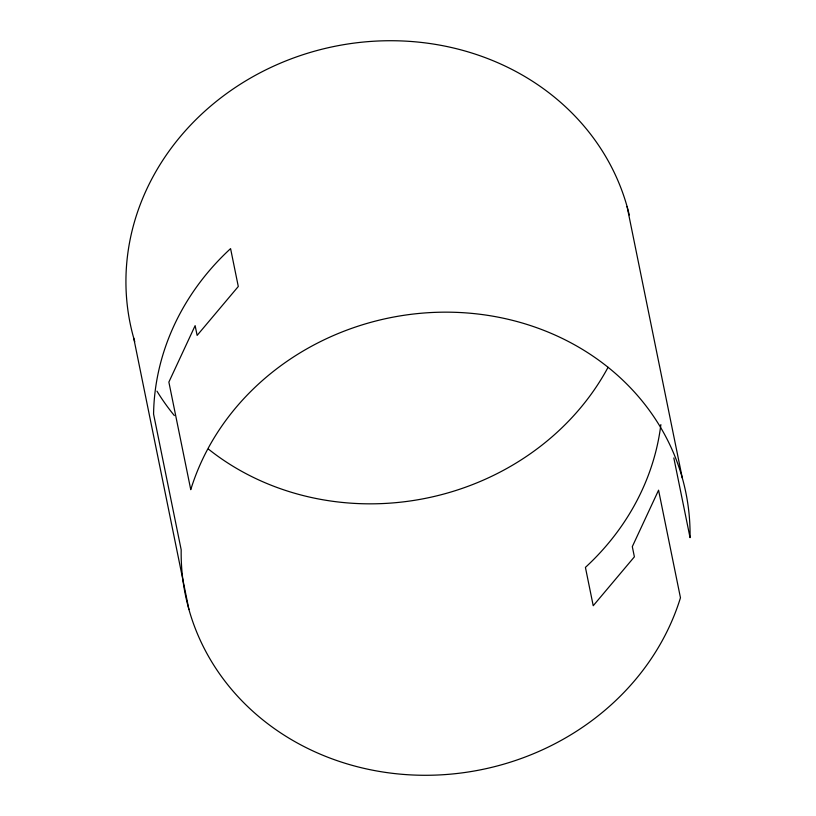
<?xml version="1.0" encoding="UTF-8"?>
<svg xmlns="http://www.w3.org/2000/svg" width="816" height="816" viewBox="0 0 816 816"><rect width="100%" height="100%" fill="white"/><g stroke="black" fill="none" stroke-linecap="round" stroke-linejoin="round"><path stroke-width="1.22" d="M627.065 206.499L682.288 477.941M673.832 457.96L690.05 537.642A255.398 230.52 -11.5 0 0 472.321 313.426A255.398 230.52 -11.5 0 0 190.76 489.671L168.871 382.082L195.136 325.645L197.125 335.407L238.292 286.498L230.581 248.615A255.398 230.52 -11.5 0 0 153.571 414.069L181.183 549.79A255.398 230.52 -11.5 0 0 398.902 774.017A255.398 230.52 -11.5 0 0 680.462 597.761L658.573 490.192L632.308 546.628L634.389 556.828L593.222 605.737L585.419 567.385A255.398 230.52 -11.5 0 0 660.868 424.606M133.712 338.059L188.935 609.501M608.063 367.302A255.398 230.52 -11.5 0 1 208.447 449.106M174.359 415.589A255.398 230.52 -11.5 0 1 156.947 391.139M134.752 341.649A255.398 230.52 -11.5 0 1 320.627 49.562A255.398 230.52 -11.5 0 1 629.258 214.965"/></g></svg>
